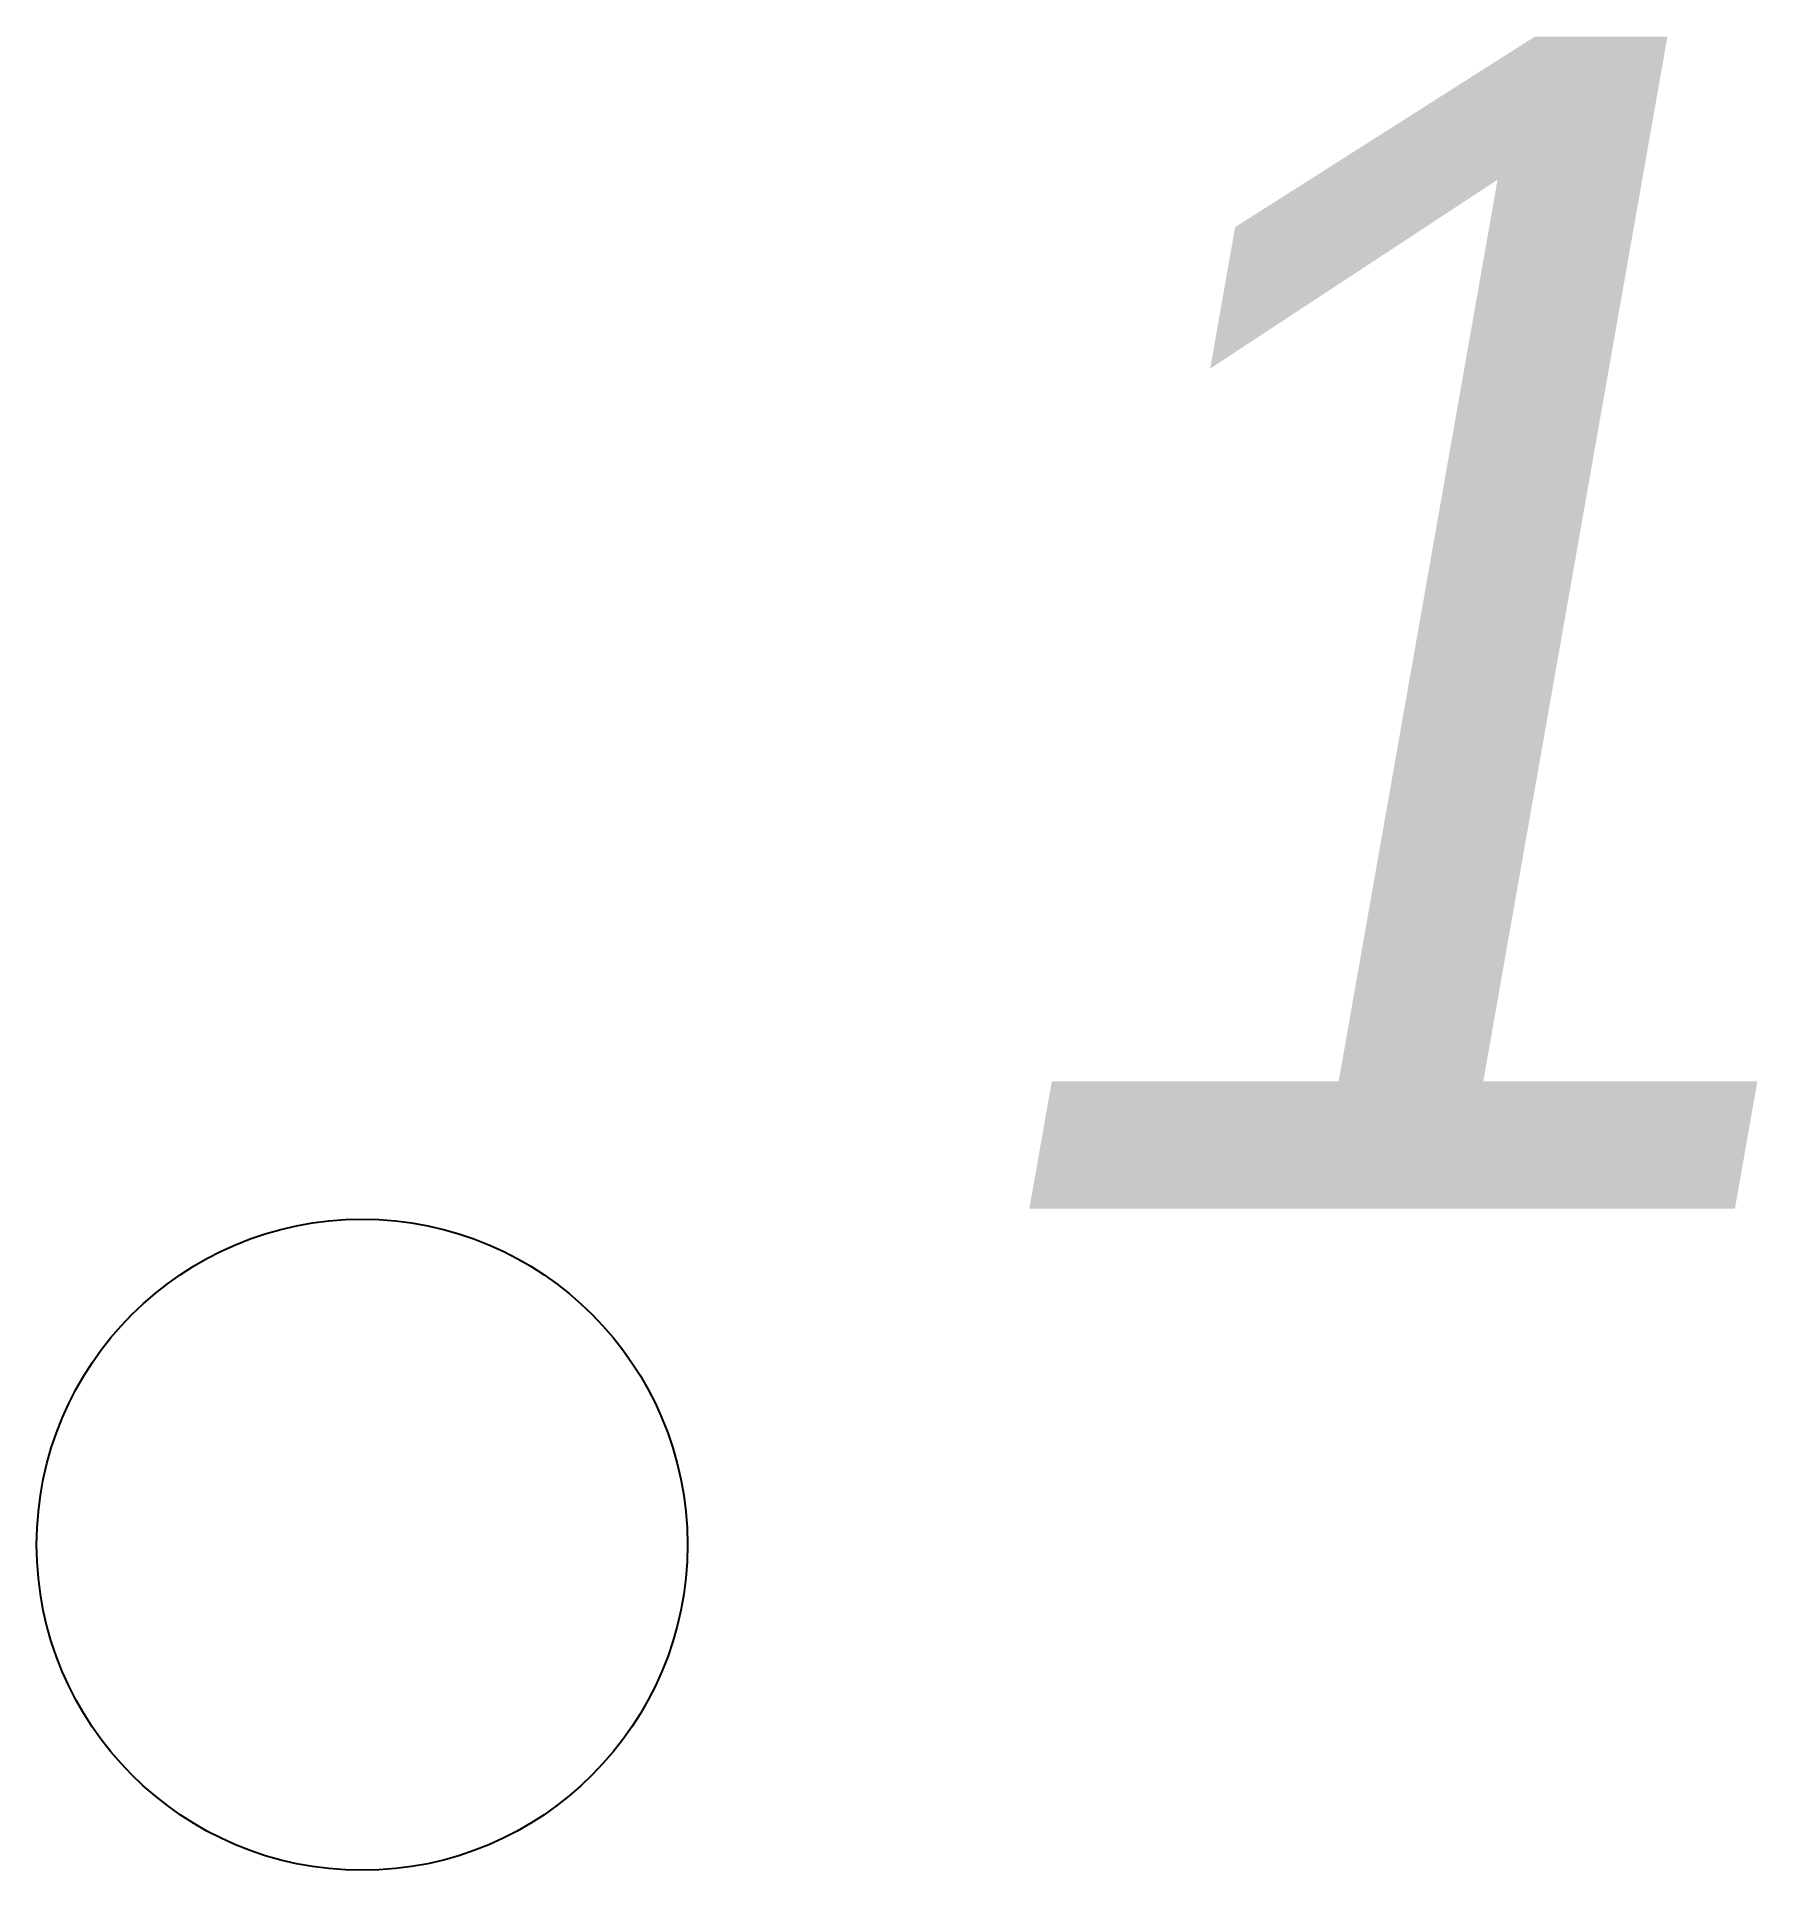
# Model space of a CAD drawing. Header units: millimetres. Extents: x -0.5 to 2.14, y -0.5 to 2.32.
import ezdxf

# ---------------------------------------------------------------- set-up
doc = ezdxf.new("R2010")
doc.units = ezdxf.units.MM
doc.styles.get("Standard").update_dxf_attribs({"font": 'arial.ttf'})

# ---------------------------------------------------------------- blocks, each defined once
blk = doc.blocks.new('PunktGraniczny')
blk.add_circle((0, 0), 0.5)
at = {"color": 0, "linetype": 'Continuous', "lineweight": -2, "oblique": 10}
blk.add_attdef('ID', (0.6281, 0.5815), '', height=1.8, dxfattribs=at)
at = {"flags": 1}
for tag, p in [('BPP', (-3.8935, 0.0834)), ('ZRD', (-3.9178, -1.3743)), ('STB', (-4.0235, -2.5673)), ('RZG', (-4.0943, -3.7674)), ('PLIK', (-4.1727, -5.4555))]:
    blk.add_attdef(tag, p, '', height=1, dxfattribs=at)

msp = doc.modelspace()

# ---------------------------------------------------------------- block references
ref = msp.add_blockref('PunktGraniczny', (0, 0))
ref.add_attrib('ID', '1', (0.8336, 0.516), dxfattribs={"color": 0, "linetype": 'Continuous', "lineweight": -2, "height": 1.8, "oblique": 10})
msp.add_blockref('PunktGraniczny', (0, 0))

doc.saveas('drawing.dxf')
